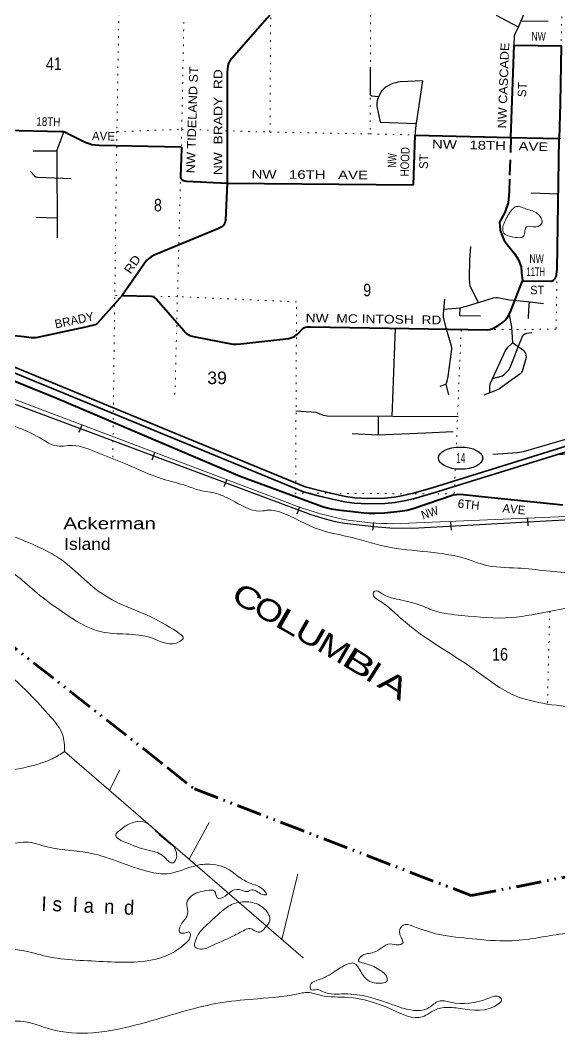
# Model space of a CAD drawing. Header units: feet. Extents: x -481249 to -254670, y -730376 to -544252.
# Drawn here: x -374898 to -367377, y -707568 to -693449 of the extents above; entities that cross this region are included whole.
import ezdxf
from ezdxf.enums import TextEntityAlignment as Align

# ---------------------------------------------------------------- set-up
doc = ezdxf.new("R2010")
doc.units = ezdxf.units.FT
doc.header["$LTSCALE"] = 70
for name, pattern in [('DASH_DOUBLE_DOT', [9.2, 5, -1.2, 0.3, -1.2, 0.3, -1.2]), ('DOTTED', [1.5, 0.3, -1.2]), ('MEDIUM_DASHED', [4.5, 3, -1.5])]:
    doc.linetypes.add(name, pattern=pattern)
for name, color, linetype, lineweight in [('10', 7, 'DASH_DOUBLE_DOT', 70), ('17', 7, 'Continuous', 25), ('23', 7, 'Continuous', 70), ('24', 7, 'Continuous', 25), ('26', 7, 'Continuous', 40), ('27', 7, 'Continuous', 13), ('29', 7, 'Continuous', 25), ('34', 7, 'Continuous', 25), ('39', 7, 'Continuous', 13), ('41', 7, 'Continuous', 13), ('42', 7, 'Continuous', 13), ('53', 7, 'DOTTED', 40), ('7', 7, 'DOTTED', 13)]:
    doc.layers.add(name, color=color, linetype=linetype, lineweight=lineweight)

msp = doc.modelspace()

# ---------------------------------------------------------------- linework, layer by layer
at = {"layer": '10'}
for points in [[(-384495.48, -697501.79), (-382464.62, -698075.99), (-377755.65, -700019.89), (-372848.32, -703857.9)], [(-372848.32, -703857.9), (-372470.52, -704157.2), (-368611.23, -705644.13), (-361577.6, -704253.52), (-356599.73, -701756.21), (-353544.23, -701315.63), (-352512.66, -701703.34)]]:
    msp.add_lwpolyline(points, dxfattribs=at)
at = {"layer": '17'}
msp.add_ellipse((-368759.49, -699549.29), major_axis=(309.24, -1), ratio=0.500121, dxfattribs=at)
at = {"layer": '23', "lineweight": 35}
for points in [[(-375008.64, -698270.34), (-370925.66, -699946.84), (-370724.33, -700001.58), (-370569.24, -700039.23), (-370363.28, -700083.95), (-370235.09, -700100.42), (-370142.19, -700107.48), (-370055.16, -700109.84), (-369821.13, -700105.13), (-369681.18, -700091.01), (-369559.6, -700068.84), (-369434.21, -700041.59), (-369153.64, -699961.66), (-366916.99, -699267.06)], [(-375036.41, -698340.01), (-370949.84, -700017.99), (-370743.02, -700074.22), (-370586.05, -700112.33), (-370376.04, -700157.93), (-370242.72, -700175.06), (-370146.05, -700182.4), (-370055.42, -700184.86), (-369816.6, -700180.05), (-369670.67, -700165.33), (-369544.9, -700142.4), (-369415.95, -700114.37), (-369132.24, -700033.55), (-366895.61, -699338.95)]]:
    msp.add_lwpolyline(points, dxfattribs=at)
at = {"layer": '24'}
msp.add_lwpolyline([(-367403.96, -699496.82), (-367084.23, -699477.58), (-366477.27, -699479.93), (-366447.28, -699478.77), (-366418.46, -699472.88), (-366376.23, -699459.71), (-366340.24, -699444.63), (-366300.36, -699419.7), (-366265.54, -699392.84), (-366082.04, -699256.32), (-365954.41, -699149.23), (-365890.89, -699105.68), (-365795.03, -699049.18), (-365682.69, -698990.34), (-365608.59, -698957.38), (-365415.39, -698873.79)], dxfattribs=at)
at = {"layer": '26'}
for p, q in [((-372013.18, -695719.56), (-369414.95, -695740.19)), ((-367894.45, -697081.45), (-367494.4, -697082.41))]:
    msp.add_line(p, q, dxfattribs=at)
for points in [[(-371399.82, -692284.53), (-371409.24, -693275.38), (-371417.46, -693357.77), (-371424.51, -693383.66), (-371458.27, -693423.79), (-371976.84, -694016.03), (-371996.13, -694052.07), (-372005.53, -694082.66), (-372013.64, -694173.72), (-372013.18, -695719.56)], [(-368058.29, -695080.94), (-368010.28, -693794.49), (-367355.78, -693804.61), (-367370.48, -694604.89), (-367383.4, -695094.47)], [(-375516.38, -694968.78), (-374316.59, -694997.44), (-374292.57, -694999.37), (-374269.04, -695009.96), (-374226.7, -695031.14), (-374000.2, -695143.46), (-373966.77, -695157.06), (-373935.55, -695168.43), (-373899.73, -695178.24), (-373855.03, -695186.48), (-373795.93, -695190.9), (-372658.29, -695214.71), (-372651.23, -695224.13), (-372651.23, -695240.6), (-372663.58, -695631.29), (-372657.7, -695653.65), (-372642.22, -695669.96)], [(-369414.95, -695740.19), (-369393.94, -695047.99), (-368058.29, -695080.94), (-367383.4, -695094.47)], [(-367494.4, -697082.41), (-367480.46, -697079.88), (-367465.17, -697071.64), (-367453.99, -697062.22), (-367442.82, -697046.92), (-367428.11, -697021.03), (-367423.41, -697006.32), (-367419.88, -696988.08), (-367414, -696921), (-367383.4, -695094.47)], [(-372013.18, -695719.56), (-372036.14, -696235.69), (-372045.14, -696274.95), (-372054.55, -696292.6), (-372066.31, -696306.72), (-372078.07, -696317.31), (-372096.89, -696332.61), (-372142.29, -696356.1), (-373030.21, -696722.14), (-373073.32, -696744.75), (-373104.31, -696766.86), (-373138.42, -696797.46), (-373181.29, -696855.1), (-373477.95, -697285.04)], [(-372642.22, -695669.96), (-372630.64, -695677.18), (-372620.06, -695681.89), (-372604.77, -695685.42), (-372581.25, -695688.95), (-372013.18, -695719.56)], [(-368110.26, -696574.56), (-368007.44, -696700.8), (-367951.35, -696784.97), (-367913.96, -696883.17), (-367909.29, -696962.66), (-367894.45, -697081.45)], [(-373478.54, -697285.89), (-373074.31, -697294.67), (-373051.37, -697299.38), (-373036.96, -697306.43), (-373018.44, -697318.79), (-373000.5, -697334.67), (-372966.37, -697369.93), (-372619.45, -697772.81), (-372595.29, -697798.35), (-372578.24, -697813.65), (-372548.83, -697832.48), (-372518.7, -697844.71), (-372484.14, -697854.25), (-371958.5, -697956.65), (-371933.8, -697960.18), (-371916.61, -697961.93), (-371888.39, -697961.93), (-371824.58, -697957.01), (-371152.65, -697880.74), (-371112.91, -697869.19), (-371087.48, -697857.8), (-371070.31, -697848.96), (-371033.85, -697821.89), (-370951.51, -697740.69), (-370936.22, -697731.27), (-370920.35, -697726.24), (-370896.23, -697721.86), (-370852.25, -697721.41), (-368382.55, -697760.41), (-368349.73, -697756.58), (-368336.16, -697752.46), (-368293.81, -697737.16), (-368233.51, -697702.88), (-368177.37, -697664.19), (-368135.65, -697629.48), (-368110.32, -697595.94), (-368087.42, -697556.51), (-368059.84, -697497.46), (-367894.45, -697081.45)], [(-373477.95, -697285.04), (-373815.74, -697665.79), (-373825.9, -697675.97), (-373837.96, -697683.03), (-373850.6, -697690.09), (-373875.6, -697698.33), (-373986.85, -697726.95), (-374679.55, -697873.22), (-374695.4, -697875.43), (-374717.75, -697875.43), (-374747.74, -697871.89), (-374843.35, -697860.35), (-375033, -697839.01), (-375114.7, -697831.88), (-375133.23, -697831.3), (-375152.92, -697831.88), (-375203.01, -697838.05), (-375408.67, -697872.05)], [(-375143.83, -698405.1), (-374409.95, -698706.34), (-371833.13, -699798.33), (-370684.1, -700224.3), (-370620.59, -700243.13), (-370562.96, -700254.89), (-370434.76, -700273.72), (-370304.22, -700287.84), (-370103.11, -700311.37), (-370032.54, -700313.73), (-369948.01, -700314.61), (-369820.84, -700309.02), (-369604.44, -700290.19), (-369503.3, -700273.72), (-369419.79, -700250.19), (-368862.33, -700061.91), (-368815.29, -700054.85), (-368781.19, -700052.33), (-368718.85, -700057.2), (-368463.69, -700083.91), (-367335.53, -700197.76)]]:
    msp.add_lwpolyline(points, dxfattribs=at)
at = {"layer": '29'}
for p, q in [((-367953.58, -693545.35), (-368257.04, -693383.33)), ((-367913.64, -693455.45), (-367540.32, -693461.95)), ((-374387.15, -695273.09), (-374719.49, -695271.02)), ((-367774.72, -695854.94), (-367396.33, -695866.16)), ((-374382.25, -696207.54), (-374681.89, -696197.64)), ((-369670.01, -697740.08), (-369715.74, -698969.9)), ((-368967.11, -698517.31), (-368926.72, -698668.87)), ((-369906.12, -698968.68), (-369906.67, -699224.68))]:
    msp.add_line(p, q, dxfattribs=at)
for points in [[(-368010.28, -693794.49), (-368005.84, -693663.83), (-367995.84, -693630.88), (-367989.96, -693617.93), (-367941.43, -693521.11), (-367789.03, -693160.99), (-367699.42, -692881.2), (-367681.3, -692838.18), (-367666.49, -692811.77), (-367537.85, -692644.26), (-367450.05, -692543.58), (-367413, -692517.55), (-367361.83, -692495.19), (-367322.42, -692482.25), (-367272.76, -692472.51), (-365982, -692440.87)], [(-369905.38, -694517.08), (-369995.44, -694506.45), (-370010.14, -694498.21), (-370016.62, -694480.56), (-370014.26, -694101.61)], [(-369393.94, -695047.99), (-369378.34, -694915.08), (-369287.28, -694291.35), (-369603.16, -694307.56), (-369634.35, -694313.45), (-369661.98, -694320.5), (-369702.07, -694332.23), (-369746.66, -694348.75), (-369796.67, -694374.65), (-369831.35, -694405.24), (-369859.58, -694435.83), (-369905.38, -694517.08), (-369921.35, -694565.3), (-369927.81, -694605.3), (-369925.65, -694645), (-369879.63, -694870.28), (-369374.28, -694887.28)], [(-374289.26, -694999.84), (-374387.22, -695258.77), (-374380.83, -696479.46)], [(-374752.56, -695557.05), (-374697.5, -695618.6), (-374678.68, -695630.37), (-374655.96, -695636.9), (-374187.01, -695653.91)], [(-368508.35, -697380.5), (-368608.51, -697191.28), (-368623.65, -697148.6), (-368631.09, -697110.71), (-368635.77, -697036.48), (-368629.38, -696788.06), (-368616.08, -696601.9)], [(-368954.4, -697751.38), (-368997.66, -697591.36), (-368998.88, -697538.15), (-368981.12, -697335.11)], [(-368993.39, -697475.34), (-368766.57, -697454.59), (-368678.79, -697432.57), (-368300.18, -697316.89), (-368266.58, -697311.47), (-368237.83, -697313.36), (-368077.11, -697342.83), (-367827.5, -697367.22), (-367601.96, -697395.2)], [(-367811.65, -697601.99), (-367807.32, -697480.47), (-367796.83, -697371.03)], [(-368483.2, -697570.26), (-368771.16, -697565.24), (-368766.57, -697454.59)], [(-368082.18, -697547.49), (-368047.85, -697724.15), (-368043.17, -697793.53), (-368037.69, -697940.78)], [(-369043.57, -698546.73), (-368967.11, -698517.31), (-368957.7, -698500.83), (-368947.11, -698474.94), (-368934.18, -698412.2), (-368881.84, -698030.06), (-368881.09, -698012.28), (-368883.6, -697990.63), (-368954.4, -697751.38)], [(-368313.58, -698440.93), (-368192, -698409.09), (-368176.08, -698401.97), (-368156.08, -698390.21), (-368123.15, -698358.43), (-368086.68, -698317.24), (-368067.82, -698286.99), (-367952.52, -697988.36), (-367889.9, -697841.14), (-367878.49, -697827.66), (-367869.08, -697821.78), (-367835.34, -697810.02), (-367767.14, -697799.18)], [(-368432.61, -698667.46), (-368265.47, -698604.23), (-368218.42, -698580.86), (-368089.37, -698487.04), (-367918.48, -698366.67), (-367904.36, -698351.37), (-367896.66, -698336.07), (-367842.61, -698141.89), (-367842.77, -698116.54), (-367849.67, -698086.57), (-367861.43, -698068.92), (-367875.66, -698053.84), (-368037.69, -697940.78)], [(-368037.69, -697940.78), (-368110.8, -698014.78), (-368133.59, -698047.34), (-368350, -698520.58), (-368356.05, -698550.26), (-368354.73, -698638)], [(-368309.21, -699493.35), (-367965.52, -699470.58), (-367884.46, -699454.65), (-365471.69, -698755.1)], [(-368794.13, -698975.83), (-370618.21, -698964.1), (-370672.38, -698953.85), (-370773.38, -698915.3), (-370841.76, -698906.77), (-371057.09, -698896.33)], [(-370272.45, -699206.63), (-369912.72, -699224.92), (-369246.14, -699198.44), (-368861.74, -699179.08)]]:
    msp.add_lwpolyline(points, dxfattribs=at)
at = {"layer": '34'}
for p, q in [((-374074.76, -699188.23), (-374036.04, -699084.62)), ((-373058.61, -699570.83), (-373019.89, -699467.22)), ((-372053.36, -699943.79), (-372014.63, -699840.18)), ((-371037.21, -700326.4), (-370998.48, -700222.79)), ((-367816.76, -700491.46), (-367822.79, -700381.02)), ((-369980.37, -700553.96), (-369967.99, -700444.05)), ((-368887.23, -700552.6), (-368893.26, -700442.15))]:
    msp.add_line(p, q, dxfattribs=at)
at = {"layer": '34', "lineweight": 13}
msp.add_line((-369705.12, -700462.38), (-365387.02, -700280.4), dxfattribs=at)
for points in [[(-375145.85, -698666.6), (-371003.34, -700232.6), (-370934.13, -700254.01)], [(-375055.39, -698764.57), (-370848.56, -700337.01), (-370645.87, -700397.91), (-370508.25, -700430.86), (-370377.68, -700454.4), (-370250.81, -700469.67), (-369968.35, -700501.48), (-369747.21, -700520.31), (-369429.68, -700526.06), (-365277.41, -700299.06)]]:
    msp.add_lwpolyline(points, dxfattribs=at)
at = {"layer": '34'}
msp.add_lwpolyline([(-375055.02, -698763.53), (-370848.21, -700335.97), (-370645.58, -700396.85), (-370508.02, -700429.78), (-370377.52, -700453.31), (-370250.68, -700468.58), (-369968.24, -700500.39), (-369747.15, -700519.21), (-369429.7, -700524.96), (-365277.51, -700297.96)], dxfattribs=at)
at = {"layer": '34', "lineweight": 13}
msp.add_arc((-369719.01, -696815.69), 3646.71, 250.53633, 270.21837, dxfattribs=at)
at = {"layer": '39'}
for p, q in [((-374279.47, -703634.36), (-370951.89, -706512.27)), ((-373655.58, -704173.94), (-373507.92, -703892.31)), ((-372544.11, -705135.21), (-372262.66, -704623.5)), ((-371249.73, -706254.68), (-371027.19, -705342.49))]:
    msp.add_line(p, q, dxfattribs=at)
for points in [[(-368152.22, -696275.27), (-368059.26, -696108.53), (-367984.13, -696045.7), (-367830.79, -696084.45), (-367729.34, -696116.28), (-367624.02, -696268.43), (-367707.07, -696327.11), (-367841.12, -696328.79), (-367862.04, -696380.53), (-367879.35, -696454.39), (-368041.57, -696465.59), (-368158.67, -696413.45), (-368171.43, -696343.08), (-368152.22, -696275.27)], [(-384484.22, -696831.72), (-383867.2, -696979.67), (-383677.73, -697011.03), (-383149.3, -697104.41), (-382633.65, -697241.66), (-381962.69, -697419.7), (-381530.35, -697517.42), (-381144.83, -697548.18), (-380762, -697843.46), (-380194.69, -697887.41), (-379913.77, -697838.19), (-379593.19, -698034.17), (-379271.51, -698168.05), (-378456.01, -698316.53), (-378049.92, -698315.59), (-377811.67, -698303.7), (-377503, -698381.23), (-377438.46, -698464.53), (-377110.16, -698450.2), (-376748.81, -698490.57), (-376556.19, -698570.08), (-376337.36, -698638.03), (-376134.59, -698709.7), (-375702.54, -698823.45), (-375271.44, -698991.3), (-374588.58, -699287.79), (-374414.1, -699375.01), (-374170.03, -699373.25), (-373803.85, -699479.84), (-373428.43, -699628.68), (-372920.05, -699837.95), (-372579.73, -699936.07), (-372394.79, -699997.42), (-372167.53, -700041.46), (-371905.56, -700158.26), (-371509.75, -700285.41), (-371435.51, -700272.67), (-371281.96, -700299.39), (-370714.3, -700549.79), (-370339.85, -700640.49), (-369802.23, -700780.13), (-368637.31, -700964.76), (-368432.52, -701034.47), (-367963.26, -701080.72), (-367162.34, -701148.78), (-366504.55, -701054.01), (-365664.36, -700711.89), (-364840.68, -700437.81), (-364572.79, -700328.27), (-364195.41, -700272.33), (-363854.27, -700158.17), (-363302.41, -699945.31), (-362673.72, -699685.69), (-362316.78, -699635.78), (-362062.84, -699754.45), (-361992, -699707.58), (-361875.03, -699541.26), (-361749.92, -699479.3), (-361679.24, -699554.69), (-361538.69, -699525.07), (-361524.2, -699497.26), (-361572.24, -699386.19), (-361575.32, -699334.03), (-361478.27, -699275.59), (-361373.4, -699227.31), (-361354.18, -699271.74), (-361411.73, -699358.93), (-361393.01, -699431.4), (-361288.21, -699387.13), (-361197.92, -699258.43), (-360896.97, -699207.55), (-360345.73, -699255.23), (-359682.38, -699411.09), (-359136.7, -699773.34), (-358719.83, -699840.72), (-358508.44, -699764.23), (-358396.37, -699647.94), (-358370.57, -699433.93), (-358349.05, -699009.41), (-358340.13, -698957.45), (-358311.85, -698941.91), (-358245.89, -699057.3), (-358227.59, -699153.82), (-358241.04, -699235.76), (-358167.48, -699261.1), (-358148.31, -699195.29), (-358179.65, -699044.43), (-358162.21, -698850.32), (-358082.59, -698759.51), (-357965.1, -698789.61), (-357895.08, -698788.83)], [(-374279.47, -703634.36), (-374309.28, -703397.34), (-374469.11, -703160.06), (-374773.32, -702830.08), (-375643.85, -702061.32), (-376556.39, -701406.08), (-376800.33, -701287.59), (-377621.21, -700990.7), (-377965.54, -700780.27), (-378167.01, -700748.7), (-379292.09, -700460.54), (-380853.01, -700046.54), (-381243.25, -699943.54), (-381619.02, -699926.97), (-382381.05, -699583), (-383095.19, -699474.03), (-383277.18, -699469.19), (-384175.41, -699134.87), (-384324.5, -699068.07), (-384518.94, -698967.52)], [(-367555.22, -702975.24), (-368002.72, -702857.79), (-368536.76, -702515.79), (-369556.47, -701812.58), (-369911.38, -701521.8), (-369980.06, -701446.44), (-369953.24, -701400.81), (-369855.86, -701436.58), (-369651.17, -701512.3), (-369348.46, -701587.72), (-369137.91, -701671.56), (-368741.07, -701740.6), (-368051.49, -701770.64), (-367477.69, -701674.41), (-366707.25, -701543.52), (-366329.53, -701449.89), (-365938.89, -701304.37), (-365472.67, -701069.98), (-364739.85, -700804.15), (-364272.28, -700642.92), (-363937.74, -700579.61), (-363609.88, -700477.09), (-363225.77, -700361.52), (-363073.23, -700332.11), (-362438.47, -700295.06), (-362056.15, -700167.44), (-361701.57, -700025.3), (-361132.68, -699866.85), (-360722.28, -699847.94), (-360618.9, -699883.81), (-360389.63, -700040.13), (-360224.96, -700117.15), (-359998.56, -700548), (-359901.14, -700581.76), (-359743.85, -700510.34), (-359662.36, -700539.82), (-359648.24, -700646.29), (-359631.8, -700724.51), (-359648.11, -700901.65), (-359720.07, -701087.98), (-359653.41, -701277.54), (-359240.15, -701661.53), (-359016.89, -701705.51), (-358803.7, -701753.31), (-358780.47, -701910.05), (-358778.91, -702160.6), (-358729.29, -702295.75), (-358689.04, -702394.66), (-358859.64, -702540), (-359133.94, -702667.51), (-359261.28, -702629.21), (-359347.71, -702539.52), (-359417.84, -702546.32), (-359459.46, -702637.79), (-359491.95, -702665.28), (-359567.84, -702657.95), (-359603.97, -702665.33), (-359692.44, -702804.09), (-359784.36, -702798.48), (-359849.04, -702723.2), (-359896.21, -702676.28), (-359970.7, -702703.04), (-360059.93, -702771.64), (-360263.28, -702846.26), (-360488.91, -702710.05), (-360546.01, -702658.95), (-360606.04, -702659.91), (-360713.73, -702754.24), (-360937.42, -702960.79), (-361449.33, -703064.11), (-361715.75, -703085.52), (-361913.19, -703052.02), (-362416.78, -703137.45), (-362660.27, -703219.39), (-363036.61, -703234.89), (-363817.01, -703363.6), (-363926.77, -703461.9), (-364086.48, -703557.33), (-364224.62, -703450.7), (-364441.08, -703474.99), (-365152.16, -703416.51), (-365899.49, -703259.19), (-366501.35, -703132.46), (-367555.22, -702975.24)], [(-372715.66, -701964), (-373129.69, -701736.32), (-373570.43, -701548.27), (-373922.3, -701311.65), (-374257.11, -701015.21), (-374978.65, -700643.88), (-375872.08, -700377.8), (-376071.48, -700342.25), (-376147.26, -700328.91), (-376147.33, -700332.92), (-376058.59, -700404.61), (-375779.27, -700672.03), (-375516.58, -700861), (-375108.26, -701072.54), (-374666.46, -701426.97), (-374309.09, -701691.74), (-373765.93, -701969.76), (-373069.31, -702054.05), (-372670.07, -702101.08), (-372625.09, -702045.75), (-372676.19, -701994.75), (-372719.23, -701962.04)], [(-384586.38, -703705.4), (-383595.26, -703876.99), (-382987.73, -704021.85), (-381412.43, -704301.82), (-380576.27, -704300.35), (-379310.17, -704079.88), (-378255.52, -703939.91), (-377745.06, -703918.74), (-377229.53, -703949.76), (-376578.27, -703997.18), (-375677.51, -703962.76), (-374582.27, -703789.43), (-374451.33, -703737.59), (-374279.47, -703634.36)], [(-372750.45, -704964.64), (-372977.12, -704774.3), (-373192.25, -704610.21), (-373324.52, -704623.94), (-373520.61, -704740.78), (-373563.46, -704788.14), (-373399.68, -704915.25), (-373099.4, -705014.68), (-372912.63, -705086.08), (-372764.36, -705184.86), (-372725.44, -705133.43), (-372720.02, -705053.36), (-372750.45, -704964.64)], [(-378145.63, -704883.79), (-378633.03, -704925.44), (-379268.56, -705006.56), (-379970.94, -705134.63), (-380124.09, -705198.1), (-380103.02, -705250.58), (-379754.65, -705459.07), (-378898.58, -705688.44), (-378062.18, -705899.42), (-377487.82, -705997.61), (-376585.8, -706117.53), (-376182.87, -706068.43), (-375952.37, -706042.38), (-375829.24, -706092.63), (-375280.39, -706162.31), (-374990.34, -706275.59), (-375074, -706368.34), (-374970.44, -706394.19), (-374567.92, -706481.37), (-373741.21, -706561.91), (-372905.95, -706498.29), (-372580.31, -706295.52), (-372524.48, -706192.27), (-372537.8, -706153.96), (-372606, -706164.79), (-372671.89, -706157.63), (-372645.62, -706029.82), (-372575.89, -705932.83), (-372562.69, -705864.91), (-372576.59, -705746.42), (-372520.97, -705655.19), (-372295.47, -705572.94), (-372187.63, -705582.83), (-372153.23, -705673.62), (-372042.83, -705651.49), (-371937.42, -705573.16), (-371813.3, -705567.3), (-371739.66, -705588.63), (-371673.21, -705563.73), (-371522.3, -705626.49), (-371466.27, -705625.46), (-371487.56, -705585), (-371657.8, -705483.83), (-371816.46, -705406.91), (-371984.34, -705285.74), (-372294.95, -705204.17), (-372513.69, -705244.45), (-372855.42, -705338.71), (-373152.74, -705297.46), (-373461.02, -705197.89), (-373862.73, -705064.63), (-374521.07, -704964.98), (-374821.92, -704897.61), (-375122.94, -704952.49), (-375566.01, -705008.91), (-376075.62, -704982), (-377048.59, -704914.95), (-377710.21, -704887.39), (-378148.21, -704883.77)], [(-384634.65, -705913.8), (-383690.91, -706116.06), (-382927.4, -706263.64), (-381808.37, -706441.46), (-380697.37, -706621.15), (-380111.38, -706739.58), (-379643.89, -706886.02), (-379185.31, -706970.16), (-378612.5, -707042.27), (-377891.31, -707094.91), (-377492.31, -707041.74), (-376866.47, -707056.64), (-376433.24, -707104.27), (-376233.24, -707105.75), (-375925.8, -707253.41), (-375674.15, -707388.06), (-375262.67, -707421.28), (-374850.2, -707398.4), (-374477.99, -707503.09), (-373886.79, -707553.47), (-373218.48, -707428.82), (-372077.04, -707132.03), (-371586.05, -707080.45), (-371000.64, -707006.47), (-370926.41, -706993.73), (-370705.08, -707033.66), (-370331.52, -707062.22), (-369710.46, -707233.37), (-369294.15, -707332.82), (-369082.16, -707222.27), (-368991.82, -707203.8), (-368763.99, -707215.78), (-368228.76, -707150.94), (-368185.74, -707093.57), (-368209.17, -707061.1), (-368371.43, -707074.3), (-368900.48, -707129.23), (-369062.21, -707112.38), (-369199.86, -707204.18), (-369322.55, -707242.13), (-369671.43, -707175.93), (-370043.35, -707055.21), (-370374.67, -707013.36), (-370670.23, -706986.17), (-370759.65, -706952.54), (-370845.64, -706951.05), (-370856.82, -706904.75), (-370723.14, -706810.88), (-370478.76, -706678.85), (-370303.12, -706587.71), (-370269.02, -706582.29), (-370151.06, -706698.58), (-370033.45, -706834.92), (-369961.89, -706860.21), (-369877.94, -706863.68), (-369791.52, -706841.13), (-369781.06, -706815.26), (-369803.89, -706748.72), (-369900.53, -706670.88), (-370107.04, -706585.11), (-370182.46, -706551.73), (-370149.4, -706492.18), (-369968.33, -706433.2), (-369740.24, -706316.91), (-369628.47, -706330.89), (-369566.01, -706305.92), (-369607.77, -706178.92), (-369559.54, -706053.5), (-369425.81, -706069.86), (-369057.78, -706184.49), (-368598.77, -706244.6), (-368085.2, -706273.58), (-367335.33, -706174.4), (-366896.44, -706127.93), (-366498.18, -706116.83), (-365797.93, -706108.98), (-365519.04, -706061.73), (-364935.14, -705959.66), (-364040.47, -705816.9), (-363640.23, -705693.6), (-363092.48, -705486.68), (-362925, -705517.66), (-362925.26, -705758.16), (-362897.69, -706009.17), (-362817.22, -706208.99), (-362751.51, -706226.17), (-362570.55, -706173.2), (-362540.99, -706085.53), (-362599.49, -706000.33), (-362718.34, -705934.13), (-362779.1, -705750.68)], [(-371482.43, -706086.15), (-371418.81, -705995.06), (-371499.78, -705823.29), (-371684.26, -705735.9), (-371908.58, -705752.04), (-372070.26, -705845.43), (-372236.97, -705996.85), (-372426.63, -706201.99), (-372464.36, -706299.54), (-372469.18, -706345.55), (-372405.9, -706386.74), (-372239.18, -706347.55), (-371932.67, -706208.59), (-371765.1, -706121.31), (-371690.72, -706100.56), (-371579.66, -706154.61), (-371502.96, -706115.86), (-371482.43, -706086.15)]]:
    msp.add_spline(points, degree=3, dxfattribs=at)
at = {"layer": '53', "linetype": 'MEDIUM_DASHED'}
msp.add_lwpolyline([(-368058.29, -695080.94), (-368078.18, -695664.49), (-368082.22, -695840.44), (-368096.24, -695994.74), (-368142.97, -696125.67), (-368217.75, -696261.27), (-368208.41, -696378.17), (-368152.32, -696518.44), (-368110.26, -696574.56)], dxfattribs=at)
at = {"layer": '7'}
for p, q in [((-369995.99, -689805.54), (-370020.52, -695032.17)), ((-372396.28, -694976.43), (-372272.87, -694980.39)), ((-367516.84, -701681.03), (-367546.74, -702976.51))]:
    msp.add_line(p, q, dxfattribs=at)
for points in [[(-367173.62, -685067.34), (-367275.97, -689828.86), (-367383.23, -695096.14), (-367428.26, -697752.98), (-368750.64, -697762.02), (-368819.54, -699394.94)], [(-371416.31, -695007.87), (-371383.89, -689787.39), (-371346.73, -688479.27), (-372580.61, -688461.79), (-373464.73, -688460.42), (-373473.9, -689769.03), (-373506.68, -692264.96)], [(-373509.31, -692465.43), (-373514.14, -692832.81), (-373550.52, -695000.76), (-373609.28, -699556.47)], [(-372617.34, -693473.75), (-372645.81, -694968.42), (-372741.36, -698670.59)], [(-373550.52, -695000.76), (-372645.81, -694968.42), (-372622.25, -694969.18)], [(-372035.35, -694988.01), (-371416.31, -695007.87), (-370020.52, -695032.17), (-367383.23, -695096.14), (-367357.35, -695096.29)], [(-371058.42, -699988.62), (-371046.09, -697371.3), (-372709.1, -697300.25), (-373579.96, -697283.02)], [(-368832.7, -699706.92), (-368847.14, -700049.18), (-371069.27, -700036.53)]]:
    msp.add_lwpolyline(points, dxfattribs=at)

# ---------------------------------------------------------------- texts
at = {"layer": '17', "width": 0.6}
msp.add_text('14', height=140, dxfattribs=at).set_placement((-368756.79, -699617.6), align=Align.CENTER)
at = {"layer": '27'}
for s, rotation, width, p in [('NW', 359.114, 0.75, (-367773.42, -693731.3)), ('NW CASCADE ', 87.863, 1.1, (-368124.74, -694958.36)), ('NW TIDELAND ST', 88.189, 1.1, (-372465.17, -695582.18)), ('NW  BRADY  RD', 90.017, 1.2, (-372080.16, -695607.31)), ('18TH', 358.632, 0.85, (-374674.16, -694918.21)), ('NW   18TH   AVE', 358.587, 1.3, (-369159.07, -695232.99)), ('NW', 88.261, 0.75, (-369656.52, -695505.2)), ('HOOD', 88.261, 0.85, (-369481.74, -695626.47)), ('NW   16TH   AVE', 359.545, 1.3, (-371673.28, -695653)), ('RD', 55.394, 1.15, (-373361.08, -696992.41)), ('NW', 359.863, 0.75, (-367799.82, -696829.91)), ('11TH', 359.863, 0.65, (-367839.41, -697011.58)), ('ST', 359.863, 0.95, (-367788.79, -697267.04)), ('NW  MC INTOSH  RD', 359.095, 1.2, (-370920.26, -697654.93)), ('NW', 18.662, 0.9, (-369283.71, -700404.77))]:
    msp.add_text(s, height=120, rotation=rotation, dxfattribs=dict(at, width=width)).set_placement(p)
for s, rotation, p in [('ST', 87.863, (-367845.44, -694521.37)), ('AVE', 358.801, (-373899.45, -695118.61)), ('ST', 88.261, (-369217.13, -695522.42)), ('BRADY', 11.923, (-374403.09, -697743.3)), ('6TH', 354.024, (-368803.42, -700239.46)), ('AVE', 354.237, (-368180.15, -700304.05))]:
    msp.add_text(s, height=120, rotation=rotation, dxfattribs=at).set_placement(p)
at = {"layer": '41'}
for s, rotation, width, p in [('C', 329.998, 1.35, (-371976.44, -701525.37)), ('O', 329.998, 1.25, (-371672.67, -701700.76)), ('L', 329.998, 1.55, (-371368.91, -701876.15)), ('U', 329.998, 1.35, (-371097.9, -702032.63)), ('M', 329.998, 1.3, (-370781.84, -702215.11)), ('B', 328.188, 1.65, (-370437.12, -702414.17)), ('I', 327.572, 1.3, (-370107.51, -702619.89)), ('A', 327.572, 1.5, (-369937.18, -702722.98))]:
    msp.add_text(s, height=300.3, rotation=rotation, dxfattribs=dict(at, width=width)).set_placement(p)
at = {"layer": '42'}
for s, width, p in [('Ackerman', 1.3, (-374297.14, -700540.82)), ('Island', 1.1, (-374286.02, -700827.4))]:
    msp.add_text(s, height=165, dxfattribs=dict(at, width=width)).set_placement(p)
for s, p in [('I', (-374607.13, -705854.31)), ('s', (-374452.63, -705859.37)), ('l', (-374163.63, -705872.23))]:
    msp.add_text(s, height=200.2, rotation=357.452, dxfattribs=at).set_placement(p)
at = {"layer": '42', "width": 0.95}
for s, p in [('a', (-374016.13, -705879.62)), ('n', (-373731.66, -705892.9)), ('d', (-373454.18, -705906.18))]:
    msp.add_text(s, height=200.2, rotation=357.452, dxfattribs=at).set_placement(p)
at = {"layer": '7'}
for s, width, p in [('41', 0.85, (-374539.97, -694143.05)), ('8', 0.85, (-373034.11, -696112.09)), ('9', 0.85, (-370116.59, -697295.29)), ('39', 1.05, (-372290.59, -698518.11)), ('16', 0.85, (-368319.69, -702369.1))]:
    msp.add_text(s, height=175, dxfattribs=dict(at, width=width)).set_placement(p)

doc.saveas('drawing.dxf')
